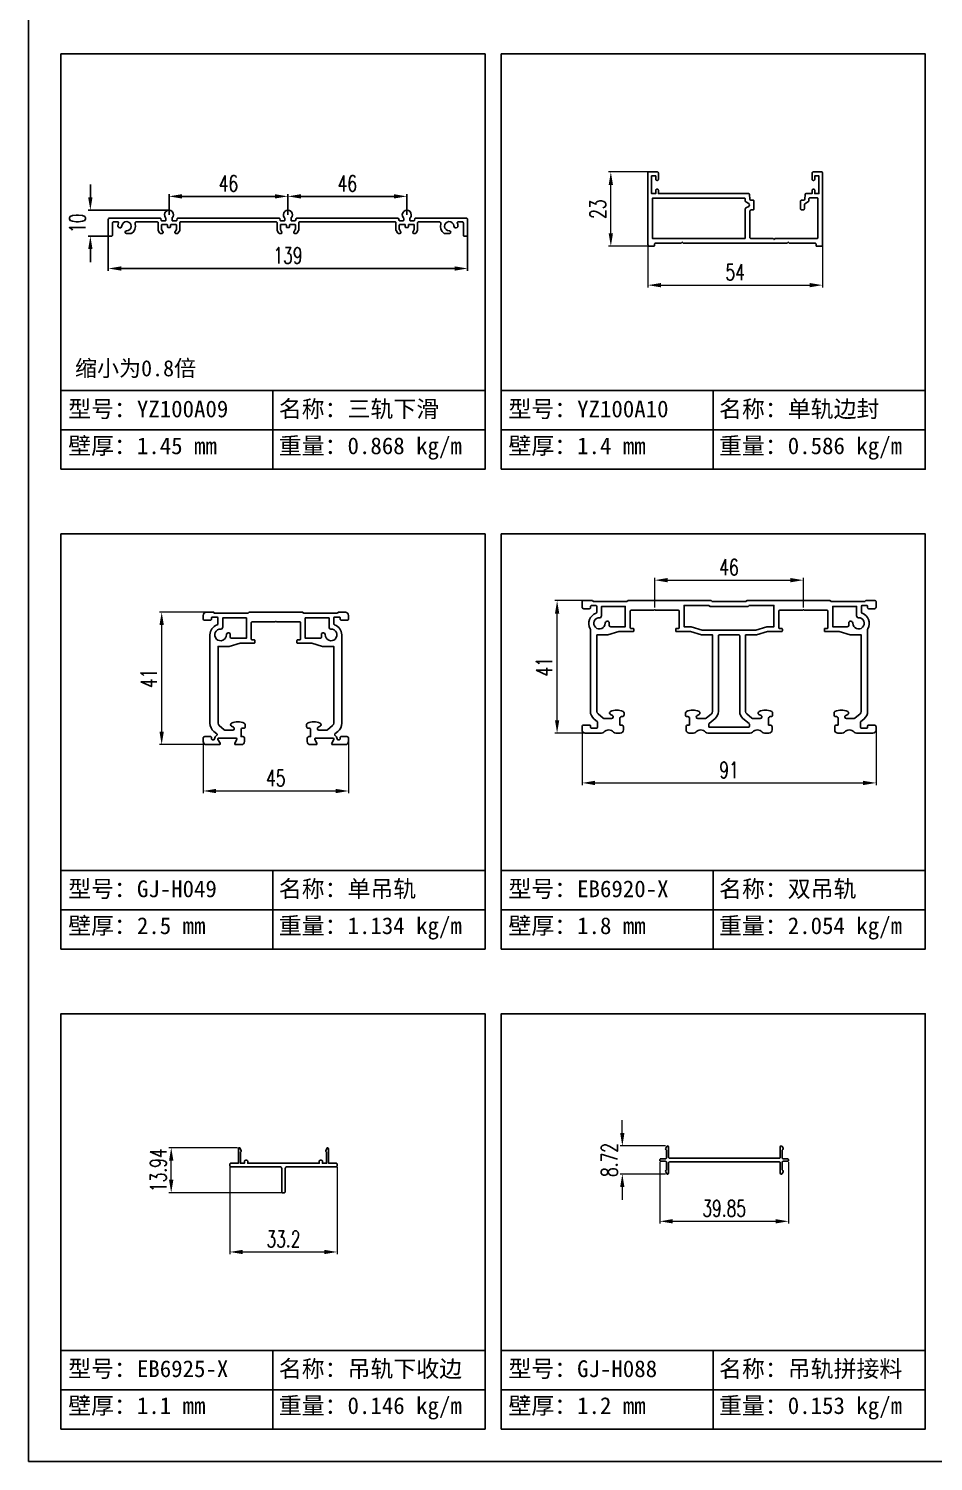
# Model space of a CAD drawing. Header units: millimetres. Extents: x 4423 to 13326, y -1516 to 5738.
# Drawn here: x 8899.3 to 9179.3, y 4833.2 to 5276.5 of the extents above; entities that cross this region are included whole.
import ezdxf

# ---------------------------------------------------------------- set-up
doc = ezdxf.new("R2010")
doc.units = ezdxf.units.MM
doc.header["$LTSCALE"] = 0.5
doc.layers.add('铝型材', color=1, linetype='Continuous')
doc.styles.get("Standard").update_dxf_attribs({"font": 'swissc.ttf', "height": 3})
doc.styles.add('汇总标注', font='romand.shx', dxfattribs={"width": 0.7, "height": 5})
doc.dimstyles.new('0.8汇总比例', dxfattribs={"dimscale": 0, "dimtxt": 5, "dimasz": 4, "dimexe": 0.7, "dimexo": 0, "dimgap": 1.5, "dimtad": 1, "dimlfac": 1.25, "dimzin": 9, "dimdsep": 46, "dimtxsty": '汇总标注', "dimcen": 0, "dimclrd": 181, "dimclre": 171, "dimclrt": 110, "dimadec": 0, "dimazin": 2, "dimtfac": 1, "dimtofl": 0, "dimtmove": 0, "dimatfit": 3, "dimfxl": 0, "dimtolj": 1, "dimlwd": 25, "dimlwe": 25, "dimarcsym": 0})
doc.dimstyles.new('1汇总比例', dxfattribs={"dimscale": 0, "dimtxt": 5, "dimasz": 4, "dimexe": 0.7, "dimexo": 0.625, "dimgap": 1.5, "dimtad": 1, "dimzin": 9, "dimdsep": 46, "dimtxsty": '汇总标注', "dimcen": 0, "dimclrd": 3, "dimclre": 3, "dimclrt": 2, "dimadec": 1, "dimazin": 2, "dimtfac": 1, "dimtofl": 0, "dimtmove": 0, "dimatfit": 3, "dimfxl": 0, "dimtolj": 1, "dimlwd": 13, "dimlwe": 13, "dimarcsym": 0})

# ---------------------------------------------------------------- blocks, each defined once
blk = doc.blocks.new('*D64')
at = {"layer": 'Defpoints', "color": 0, "lineweight": 30, "ltscale": 0.4, "transparency": 16777216}
for p in [(9090.98, 5212.77), (9144.98, 5212.77), (9144.98, 5197.17)]:
    blk.add_point(p, dxfattribs=at)
at = {"layer": '铝型材', "color": 3, "lineweight": 13, "ltscale": 0.4, "transparency": 16777216}
for p, q in [((9090.98, 5212.14), (9090.98, 5196.47)), ((9144.98, 5212.14), (9144.98, 5196.47)), ((9094.98, 5197.17), (9140.98, 5197.17))]:
    blk.add_line(p, q, dxfattribs=at)
at = {"layer": '铝型材', "color": 3, "lineweight": 30, "ltscale": 0.4, "transparency": 16777216}
for points in [[(9094.98, 5197.83), (9094.98, 5196.5), (9090.98, 5197.17)], [(9140.98, 5197.83), (9140.98, 5196.5), (9144.98, 5197.17)]]:
    blk.add_solid(points, dxfattribs=at)
at = {"layer": '铝型材', "color": 2, "ltscale": 0.4, "transparency": 16777216, "insert": (9117.98, 5201.17), "char_height": 5, "attachment_point": 5, "style": '汇总标注'}
blk.add_mtext('\\A1;54', dxfattribs=at)
blk = doc.blocks.new('*D65')
at = {"layer": 'Defpoints', "color": 0, "lineweight": 30, "ltscale": 0.4, "transparency": 16777216}
for p in [(9079.48, 5232.18), (9092.83, 5232.18), (9092.08, 5209.18)]:
    blk.add_point(p, dxfattribs=at)
at = {"layer": '铝型材', "color": 3, "lineweight": 13, "ltscale": 0.4, "transparency": 16777216}
for p, q in [((9092.21, 5232.18), (9078.78, 5232.18)), ((9079.48, 5213.18), (9079.48, 5228.18)), ((9091.46, 5209.18), (9078.78, 5209.18))]:
    blk.add_line(p, q, dxfattribs=at)
at = {"layer": '铝型材', "color": 3, "lineweight": 30, "ltscale": 0.4, "transparency": 16777216}
for points in [[(9078.81, 5228.18), (9080.14, 5228.18), (9079.48, 5232.18)], [(9078.81, 5213.18), (9080.14, 5213.18), (9079.48, 5209.18)]]:
    blk.add_solid(points, dxfattribs=at)
at = {"layer": '铝型材', "color": 2, "ltscale": 0.4, "transparency": 16777216, "insert": (9075.48, 5220.68), "char_height": 5, "attachment_point": 5, "rotation": 90, "style": '汇总标注'}
blk.add_mtext('\\A1;23', dxfattribs=at)
blk = doc.blocks.new('*D83')
at = {"layer": 'Defpoints', "color": 0, "lineweight": 30, "ltscale": 0.4, "transparency": 16777216}
for p in [(8923.94, 5213.73), (9035.14, 5213.73), (9035.14, 5202.32)]:
    blk.add_point(p, dxfattribs=at)
at = {"layer": '铝型材', "color": 171, "lineweight": 25, "ltscale": 0.4, "transparency": 16777216}
for p, q in [((8923.94, 5213.73), (8923.94, 5201.62)), ((9035.14, 5213.73), (9035.14, 5201.62))]:
    blk.add_line(p, q, dxfattribs=at)
at = {"layer": '铝型材', "color": 181, "lineweight": 25, "ltscale": 0.4, "transparency": 16777216}
blk.add_line((8927.94, 5202.32), (9031.14, 5202.32), dxfattribs=at)
at = {"layer": '铝型材', "color": 181, "lineweight": 30, "ltscale": 0.4, "transparency": 16777216}
for points in [[(8927.94, 5202.98), (8927.94, 5201.65), (8923.94, 5202.32)], [(9031.14, 5202.98), (9031.14, 5201.65), (9035.14, 5202.32)]]:
    blk.add_solid(points, dxfattribs=at)
at = {"layer": '铝型材', "color": 110, "ltscale": 0.4, "transparency": 16777216, "insert": (8979.54, 5206.32), "char_height": 5, "attachment_point": 5, "style": '汇总标注'}
blk.add_mtext('\\A1;139', dxfattribs=at)
blk = doc.blocks.new('*D84')
at = {"layer": 'Defpoints', "color": 0, "lineweight": 30, "ltscale": 0.4, "transparency": 16777216}
for p in [(8918.4, 5220.32), (8942.74, 5220.32), (8924.58, 5212.32)]:
    blk.add_point(p, dxfattribs=at)
at = {"layer": '铝型材', "color": 181, "lineweight": 25, "ltscale": 0.4, "transparency": 16777216}
for p, q in [((8918.4, 5224.32), (8918.4, 5228.32)), ((8918.4, 5208.32), (8918.4, 5204.32))]:
    blk.add_line(p, q, dxfattribs=at)
at = {"layer": '铝型材', "color": 171, "lineweight": 25, "ltscale": 0.4, "transparency": 16777216}
for p, q in [((8942.74, 5220.32), (8917.7, 5220.32)), ((8924.58, 5212.32), (8917.7, 5212.32))]:
    blk.add_line(p, q, dxfattribs=at)
at = {"layer": '铝型材', "color": 181, "lineweight": 30, "ltscale": 0.4, "transparency": 16777216}
for points in [[(8917.73, 5224.32), (8919.06, 5224.32), (8918.4, 5220.32)], [(8917.73, 5208.32), (8919.06, 5208.32), (8918.4, 5212.32)]]:
    blk.add_solid(points, dxfattribs=at)
at = {"layer": '铝型材', "color": 110, "ltscale": 0.4, "transparency": 16777216, "insert": (8914.4, 5216.32), "char_height": 5, "attachment_point": 5, "rotation": 90, "style": '汇总标注'}
blk.add_mtext('\\A1;10', dxfattribs=at)
blk = doc.blocks.new('*D85')
at = {"layer": 'Defpoints', "color": 0, "lineweight": 30, "ltscale": 0.4, "transparency": 16777216}
for p in [(8979.54, 5224.64), (8942.74, 5218.92), (8979.54, 5218.92)]:
    blk.add_point(p, dxfattribs=at)
at = {"layer": '铝型材', "color": 171, "lineweight": 25, "ltscale": 0.4, "transparency": 16777216}
for p, q in [((8942.74, 5218.92), (8942.74, 5225.34)), ((8979.54, 5218.92), (8979.54, 5225.34))]:
    blk.add_line(p, q, dxfattribs=at)
at = {"layer": '铝型材', "color": 181, "lineweight": 25, "ltscale": 0.4, "transparency": 16777216}
blk.add_line((8946.74, 5224.64), (8975.54, 5224.64), dxfattribs=at)
at = {"layer": '铝型材', "color": 181, "lineweight": 30, "ltscale": 0.4, "transparency": 16777216}
for points in [[(8946.74, 5225.31), (8946.74, 5223.97), (8942.74, 5224.64)], [(8975.54, 5225.31), (8975.54, 5223.97), (8979.54, 5224.64)]]:
    blk.add_solid(points, dxfattribs=at)
at = {"layer": '铝型材', "color": 110, "ltscale": 0.4, "transparency": 16777216, "insert": (8961.14, 5228.64), "char_height": 5, "attachment_point": 5, "style": '汇总标注'}
blk.add_mtext('\\A1;46', dxfattribs=at)
blk = doc.blocks.new('*D86')
at = {"layer": 'Defpoints', "color": 0, "lineweight": 30, "ltscale": 0.4, "transparency": 16777216}
for p in [(9016.34, 5224.64), (8979.54, 5218.92), (9016.34, 5218.92)]:
    blk.add_point(p, dxfattribs=at)
at = {"layer": '铝型材', "color": 171, "lineweight": 25, "ltscale": 0.4, "transparency": 16777216}
for p, q in [((8979.54, 5218.92), (8979.54, 5225.34)), ((9016.34, 5218.92), (9016.34, 5225.34))]:
    blk.add_line(p, q, dxfattribs=at)
at = {"layer": '铝型材', "color": 181, "lineweight": 25, "ltscale": 0.4, "transparency": 16777216}
blk.add_line((8983.54, 5224.64), (9012.34, 5224.64), dxfattribs=at)
at = {"layer": '铝型材', "color": 181, "lineweight": 30, "ltscale": 0.4, "transparency": 16777216}
for points in [[(8983.54, 5225.31), (8983.54, 5223.97), (8979.54, 5224.64)], [(9012.34, 5225.31), (9012.34, 5223.97), (9016.34, 5224.64)]]:
    blk.add_solid(points, dxfattribs=at)
at = {"layer": '铝型材', "color": 110, "ltscale": 0.4, "transparency": 16777216, "insert": (8997.94, 5228.64), "char_height": 5, "attachment_point": 5, "style": '汇总标注'}
blk.add_mtext('\\A1;46', dxfattribs=at)
blk = doc.blocks.new('*D87')
at = {"layer": 'Defpoints', "color": 0, "lineweight": 30, "ltscale": 0.4, "transparency": 16777216}
for p in [(8953.31, 5056.48), (8998.31, 5056.48), (8998.31, 5040.64)]:
    blk.add_point(p, dxfattribs=at)
at = {"layer": '铝型材', "color": 3, "lineweight": 13, "ltscale": 0.4, "transparency": 16777216}
for p, q in [((8953.31, 5055.85), (8953.31, 5039.94)), ((8998.31, 5055.85), (8998.31, 5039.94)), ((8957.31, 5040.64), (8994.31, 5040.64))]:
    blk.add_line(p, q, dxfattribs=at)
at = {"layer": '铝型材', "color": 3, "lineweight": 30, "ltscale": 0.4, "transparency": 16777216}
for points in [[(8957.31, 5041.3), (8957.31, 5039.97), (8953.31, 5040.64)], [(8994.31, 5041.3), (8994.31, 5039.97), (8998.31, 5040.64)]]:
    blk.add_solid(points, dxfattribs=at)
at = {"layer": '铝型材', "color": 2, "ltscale": 0.4, "transparency": 16777216, "insert": (8975.81, 5044.64), "char_height": 5, "attachment_point": 5, "style": '汇总标注'}
blk.add_mtext('\\A1;45', dxfattribs=at)
blk = doc.blocks.new('*D88')
at = {"layer": 'Defpoints', "color": 0, "lineweight": 30, "ltscale": 0.4, "transparency": 16777216}
for p in [(8940.47, 5095.98), (8955.41, 5095.98), (8956.29, 5054.98)]:
    blk.add_point(p, dxfattribs=at)
at = {"layer": '铝型材', "color": 3, "lineweight": 13, "ltscale": 0.4, "transparency": 16777216}
for p, q in [((8954.79, 5095.98), (8939.77, 5095.98)), ((8940.47, 5058.98), (8940.47, 5091.98)), ((8955.66, 5054.98), (8939.77, 5054.98))]:
    blk.add_line(p, q, dxfattribs=at)
at = {"layer": '铝型材', "color": 3, "lineweight": 30, "ltscale": 0.4, "transparency": 16777216}
for points in [[(8939.8, 5091.98), (8941.14, 5091.98), (8940.47, 5095.98)], [(8939.8, 5058.98), (8941.14, 5058.98), (8940.47, 5054.98)]]:
    blk.add_solid(points, dxfattribs=at)
at = {"layer": '铝型材', "color": 2, "ltscale": 0.4, "transparency": 16777216, "insert": (8936.47, 5075.48), "char_height": 5, "attachment_point": 5, "rotation": 90, "style": '汇总标注'}
blk.add_mtext('\\A1;41', dxfattribs=at)
blk = doc.blocks.new('*D89')
at = {"layer": 'Defpoints', "color": 0, "lineweight": 30, "ltscale": 0.4, "transparency": 16777216}
for p in [(9070.57, 5060.05), (9161.57, 5060.05), (9161.57, 5043.14)]:
    blk.add_point(p, dxfattribs=at)
at = {"layer": '铝型材', "color": 3, "lineweight": 13, "ltscale": 0.4, "transparency": 16777216}
for p, q in [((9070.57, 5059.43), (9070.57, 5042.44)), ((9161.57, 5059.43), (9161.57, 5042.44)), ((9074.57, 5043.14), (9157.57, 5043.14))]:
    blk.add_line(p, q, dxfattribs=at)
at = {"layer": '铝型材', "color": 3, "lineweight": 30, "ltscale": 0.4, "transparency": 16777216}
for points in [[(9074.57, 5043.8), (9074.57, 5042.47), (9070.57, 5043.14)], [(9157.57, 5043.8), (9157.57, 5042.47), (9161.57, 5043.14)]]:
    blk.add_solid(points, dxfattribs=at)
at = {"layer": '铝型材', "color": 2, "ltscale": 0.4, "transparency": 16777216, "insert": (9116.07, 5047.14), "char_height": 5, "attachment_point": 5, "style": '汇总标注'}
blk.add_mtext('\\A1;91', dxfattribs=at)
blk = doc.blocks.new('*D90')
at = {"layer": 'Defpoints', "color": 0, "lineweight": 30, "ltscale": 0.4, "transparency": 16777216}
for p in [(9062.85, 5099.55), (9072.32, 5099.55), (9074.09, 5058.55)]:
    blk.add_point(p, dxfattribs=at)
at = {"layer": '铝型材', "color": 3, "lineweight": 13, "ltscale": 0.4, "transparency": 16777216}
for p, q in [((9071.69, 5099.55), (9062.15, 5099.55)), ((9062.85, 5062.55), (9062.85, 5095.55)), ((9073.46, 5058.55), (9062.15, 5058.55))]:
    blk.add_line(p, q, dxfattribs=at)
at = {"layer": '铝型材', "color": 3, "lineweight": 30, "ltscale": 0.4, "transparency": 16777216}
for points in [[(9062.19, 5095.55), (9063.52, 5095.55), (9062.85, 5099.55)], [(9062.19, 5062.55), (9063.52, 5062.55), (9062.85, 5058.55)]]:
    blk.add_solid(points, dxfattribs=at)
at = {"layer": '铝型材', "color": 2, "ltscale": 0.4, "transparency": 16777216, "insert": (9058.85, 5079.05), "char_height": 5, "attachment_point": 5, "rotation": 90, "style": '汇总标注'}
blk.add_mtext('\\A1;41', dxfattribs=at)
blk = doc.blocks.new('*D95')
at = {"layer": 'Defpoints', "color": 0, "lineweight": 30, "ltscale": 0.4, "transparency": 16777216}
for p in [(9139.07, 5105.88), (9093.07, 5096.75), (9139.07, 5096.75)]:
    blk.add_point(p, dxfattribs=at)
at = {"layer": '铝型材', "color": 3, "lineweight": 13, "ltscale": 0.4, "transparency": 16777216}
for p, q in [((9093.07, 5097.38), (9093.07, 5106.58)), ((9097.07, 5105.88), (9135.07, 5105.88)), ((9139.07, 5097.38), (9139.07, 5106.58))]:
    blk.add_line(p, q, dxfattribs=at)
at = {"layer": '铝型材', "color": 3, "lineweight": 30, "ltscale": 0.4, "transparency": 16777216}
for points in [[(9097.07, 5106.54), (9097.07, 5105.21), (9093.07, 5105.88)], [(9135.07, 5106.54), (9135.07, 5105.21), (9139.07, 5105.88)]]:
    blk.add_solid(points, dxfattribs=at)
at = {"layer": '铝型材', "color": 2, "ltscale": 0.4, "transparency": 16777216, "insert": (9116.07, 5109.88), "char_height": 5, "attachment_point": 5, "style": '汇总标注'}
blk.add_mtext('\\A1;46', dxfattribs=at)
blk = doc.blocks.new('*D98')
at = {"layer": 'Defpoints', "color": 0, "lineweight": 30, "ltscale": 0.4, "transparency": 16777216}
for p in [(8961.57, 4924.92), (8994.77, 4924.92), (8994.77, 4898)]:
    blk.add_point(p, dxfattribs=at)
at = {"layer": '铝型材', "color": 3, "lineweight": 13, "ltscale": 0.4, "transparency": 16777216}
for p, q in [((8961.57, 4924.29), (8961.57, 4897.3)), ((8994.77, 4924.29), (8994.77, 4897.3)), ((8965.57, 4898), (8990.77, 4898))]:
    blk.add_line(p, q, dxfattribs=at)
at = {"layer": '铝型材', "color": 3, "lineweight": 30, "ltscale": 0.4, "transparency": 16777216}
for points in [[(8965.57, 4898.66), (8965.57, 4897.33), (8961.57, 4898)], [(8990.77, 4898.66), (8990.77, 4897.33), (8994.77, 4898)]]:
    blk.add_solid(points, dxfattribs=at)
at = {"layer": '铝型材', "color": 2, "ltscale": 0.4, "transparency": 16777216, "insert": (8978.17, 4902), "char_height": 5, "attachment_point": 5, "style": '汇总标注'}
blk.add_mtext('\\A1;33.2', dxfattribs=at)
blk = doc.blocks.new('*D99')
at = {"layer": 'Defpoints', "color": 0, "lineweight": 30, "ltscale": 0.4, "transparency": 16777216}
for p in [(8943.42, 4930.26), (8964.52, 4930.26), (8978.17, 4916.32)]:
    blk.add_point(p, dxfattribs=at)
at = {"layer": '铝型材', "color": 3, "lineweight": 13, "ltscale": 0.4, "transparency": 16777216}
for p, q in [((8963.89, 4930.26), (8942.72, 4930.26)), ((8943.42, 4920.32), (8943.42, 4926.26)), ((8977.54, 4916.32), (8942.72, 4916.32))]:
    blk.add_line(p, q, dxfattribs=at)
at = {"layer": '铝型材', "color": 3, "lineweight": 30, "ltscale": 0.4, "transparency": 16777216}
for points in [[(8942.75, 4926.26), (8944.09, 4926.26), (8943.42, 4930.26)], [(8942.75, 4920.32), (8944.09, 4920.32), (8943.42, 4916.32)]]:
    blk.add_solid(points, dxfattribs=at)
at = {"layer": '铝型材', "color": 2, "ltscale": 0.4, "transparency": 16777216, "insert": (8939.42, 4923.29), "char_height": 5, "attachment_point": 5, "rotation": 90, "style": '汇总标注'}
blk.add_mtext('\\A1;13.94', dxfattribs=at)
blk = doc.blocks.new('*D100')
at = {"layer": 'Defpoints', "color": 0, "lineweight": 30, "ltscale": 0.4, "transparency": 16777216}
for p in [(9094.63, 4926.45), (9134.48, 4926.45), (9134.48, 4907.49)]:
    blk.add_point(p, dxfattribs=at)
at = {"layer": '铝型材', "color": 3, "lineweight": 13, "ltscale": 0.4, "transparency": 16777216}
for p, q in [((9094.63, 4925.82), (9094.63, 4906.79)), ((9134.48, 4925.82), (9134.48, 4906.79)), ((9098.63, 4907.49), (9130.48, 4907.49))]:
    blk.add_line(p, q, dxfattribs=at)
at = {"layer": '铝型材', "color": 3, "lineweight": 30, "ltscale": 0.4, "transparency": 16777216}
for points in [[(9098.63, 4908.16), (9098.63, 4906.82), (9094.63, 4907.49)], [(9130.48, 4908.16), (9130.48, 4906.82), (9134.48, 4907.49)]]:
    blk.add_solid(points, dxfattribs=at)
at = {"layer": '铝型材', "color": 2, "ltscale": 0.4, "transparency": 16777216, "insert": (9114.56, 4911.49), "char_height": 5, "attachment_point": 5, "style": '汇总标注'}
blk.add_mtext('\\A1;39.85', dxfattribs=at)
blk = doc.blocks.new('*D101')
at = {"layer": 'Defpoints', "color": 0, "lineweight": 30, "ltscale": 0.4, "transparency": 16777216}
for p in [(9083.04, 4930.8), (9097.03, 4930.8), (9097.03, 4922.09)]:
    blk.add_point(p, dxfattribs=at)
at = {"layer": '铝型材', "color": 3, "lineweight": 13, "ltscale": 0.4, "transparency": 16777216}
for p, q in [((9083.04, 4934.8), (9083.04, 4938.8)), ((9096.41, 4930.8), (9082.34, 4930.8)), ((9096.41, 4922.09), (9082.34, 4922.09)), ((9083.04, 4918.09), (9083.04, 4914.09))]:
    blk.add_line(p, q, dxfattribs=at)
at = {"layer": '铝型材', "color": 3, "lineweight": 30, "ltscale": 0.4, "transparency": 16777216}
for points in [[(9082.37, 4934.8), (9083.7, 4934.8), (9083.04, 4930.8)], [(9082.37, 4918.09), (9083.7, 4918.09), (9083.04, 4922.09)]]:
    blk.add_solid(points, dxfattribs=at)
at = {"layer": '铝型材', "color": 2, "ltscale": 0.4, "transparency": 16777216, "insert": (9079.04, 4926.45), "char_height": 5, "attachment_point": 5, "rotation": 90, "style": '汇总标注'}
blk.add_mtext('\\A1;8.72', dxfattribs=at)
blk = doc.blocks.new('YZ100A09', base_point=(10.73, 9.55))
at = {"layer": '铝型材', "ltscale": 0.4}
blk.add_lwpolyline([(127.51, 13.21, 2.243306), (124.9, 13.26, -0.180496), (125.03, 12.93), (125.03, 12.35, -0.414214), (124.73, 12.05), (123.53, 12.05, -0.339454), (123.24, 12.28), (123.06, 12.93, 0.339454), (122.77, 13.15), (83.68, 13.15, 0.339454), (83.39, 12.93), (83.21, 12.28, -0.339454), (82.92, 12.05), (81.73, 12.05, -0.414214), (81.43, 12.35), (81.43, 13.01, -0.189722), (81.51, 13.21, 2.243306), (78.9, 13.26, -0.180496), (79.03, 12.93), (79.03, 12.35, -0.414214), (78.73, 12.05), (77.53, 12.05, -0.339454), (77.24, 12.28), (77.06, 12.93, 0.339454), (76.77, 13.15), (37.68, 13.15, 0.339454), (37.39, 12.93), (37.21, 12.28, -0.339454), (36.92, 12.05), (35.73, 12.05, -0.414214), (35.43, 12.35), (35.43, 13.01, -0.189722), (35.51, 13.21, 2.243306), (32.9, 13.26, -0.180496), (33.03, 12.93), (33.03, 12.35, -0.414214), (32.73, 12.05), (31.53, 12.05, -0.339454), (31.24, 12.28), (31.06, 12.93, 0.339454), (30.77, 13.15), (11.23, 13.15, 0.414214), (10.73, 12.65), (10.73, 6.45, 0.414214), (11.03, 6.15), (12.03, 6.15, 0.414214), (12.33, 6.45), (12.33, 11.2, -0.414214), (12.83, 11.7), (14.4, 11.7, -0.533016), (14.68, 11.29, 0.084469), (14.43, 10.18, 1), (16.03, 10.1, -2.4001), (17.75, 8.21, 1.043595), (17.75, 7.21), (19.66, 7.21, 0.159856), (19.84, 7.26, 0.31354), (21.09, 10.94, -0.498375), (21.67, 11.7), (29.73, 11.7, -0.414214), (30.03, 11.4), (30.03, 8.49, 0.131652), (30.07, 8.34), (30.61, 7.4, 0.267949), (30.87, 7.25), (31.68, 7.25, 0.57735), (31.94, 7.7), (31.37, 8.69, -0.131652), (31.33, 8.84), (31.33, 10.4, -0.414214), (31.63, 10.7), (33.33, 10.7, -0.414214), (33.63, 10.4), (33.63, 9.75, 0.414214), (33.93, 9.45), (34.53, 9.45, 0.414214), (34.83, 9.75), (34.83, 10.4, -0.414214), (35.13, 10.7), (36.83, 10.7, -0.414214), (37.13, 10.4), (37.13, 8.84, -0.131652), (37.09, 8.69), (36.52, 7.7, 0.57735), (36.78, 7.25), (37.58, 7.25, 0.267949), (37.84, 7.4), (38.39, 8.34, 0.131652), (38.43, 8.49), (38.43, 11.4, -0.414214), (38.73, 11.7), (75.73, 11.7, -0.414214), (76.03, 11.4), (76.03, 8.49, 0.131652), (76.07, 8.34), (76.61, 7.4, 0.267949), (76.87, 7.25), (77.68, 7.25, 0.57735), (77.94, 7.7), (77.37, 8.69, -0.131652), (77.33, 8.84), (77.33, 10.4, -0.414214), (77.63, 10.7), (79.33, 10.7, -0.414214), (79.63, 10.4), (79.63, 9.75, 0.414214), (79.93, 9.45), (80.53, 9.45, 0.414214), (80.83, 9.75), (80.83, 10.4, -0.414214), (81.13, 10.7), (82.83, 10.7, -0.414214), (83.13, 10.4), (83.13, 8.84, -0.131652), (83.09, 8.69), (82.52, 7.7, 0.57735), (82.78, 7.25), (83.58, 7.25, 0.267949), (83.84, 7.4), (84.39, 8.34, 0.131652), (84.43, 8.49), (84.43, 11.4, -0.414214), (84.73, 11.7), (121.73, 11.7, -0.414214), (122.03, 11.4), (122.03, 8.49, 0.131652), (122.07, 8.34), (122.61, 7.4, 0.267949), (122.87, 7.25), (123.68, 7.25, 0.57735), (123.94, 7.7), (123.37, 8.69, -0.131652), (123.33, 8.84), (123.33, 10.4, -0.414214), (123.63, 10.7), (125.33, 10.7, -0.414214), (125.63, 10.4), (125.63, 9.75, 0.414214), (125.93, 9.45), (126.53, 9.45, 0.414214), (126.83, 9.75), (126.83, 10.4, -0.414214), (127.13, 10.7), (128.83, 10.7, -0.414214), (129.13, 10.4), (129.13, 8.84, -0.131652), (129.09, 8.69), (128.52, 7.7, 0.57735), (128.78, 7.25), (129.58, 7.25, 0.267949), (129.84, 7.4), (130.39, 8.34, 0.131652), (130.43, 8.49), (130.43, 11.4, -0.414214), (130.73, 11.7), (138.78, 11.7, -0.498375), (139.36, 10.94, 0.31354), (140.61, 7.26, 0.159856), (140.79, 7.21), (142.7, 7.21, 1.043595), (142.7, 8.21, -2.4001), (144.42, 10.1, 1), (146.02, 10.18, 0.084469), (145.77, 11.29, -0.533016), (146.05, 11.7), (147.63, 11.7, -0.414214), (148.13, 11.2), (148.13, 6.45, 0.414214), (148.43, 6.15), (149.43, 6.15, 0.414214), (149.73, 6.45), (149.73, 12.65, 0.414214), (149.23, 13.15), (129.68, 13.15, 0.339454), (129.39, 12.93), (129.21, 12.28, -0.339454), (128.92, 12.05), (127.73, 12.05, -0.414214), (127.43, 12.35), (127.43, 13.01, -0.189722), (127.51, 13.21)], format="xyb", dxfattribs=at)
blk = doc.blocks.new('YZ100A10', base_point=(13.31, 13.91))
at = {"layer": '铝型材', "ltscale": 0.4}
for points in [[(15.31, 6.87), (15.31, 7.27, -0.414262), (15.61, 7.57), (23.61, 7.57), (23.91, 7.87), (24.21, 7.57), (56.41, 7.57), (56.71, 7.87), (57.01, 7.57), (65.01, 7.57, -0.414214), (65.31, 7.27), (65.31, 6.87, 0.414214), (65.61, 6.57), (66.81, 6.57, 0.414214), (67.31, 7.07), (67.31, 29.27, 0.413773), (67.01, 29.57, 0.000376), (67.01, 29.57), (66.31, 29.57), (64.41, 29.57, 0.414214), (64.11, 29.27), (64.11, 27.27, 0.414214), (64.41, 26.97), (64.61, 26.97, 0.414214), (64.91, 27.27), (64.91, 28.37), (66.21, 28.37), (66.21, 22.87), (64.91, 22.87), (64.91, 23.97, 0.414214), (64.61, 24.27), (64.41, 24.27, 0.414214), (64.11, 23.97), (64.11, 22.87), (62.24, 22.87, 0.388879), (61.94, 22.59), (61.81, 21.14, -0.388879), (61.51, 20.87), (60.81, 20.87, 0.414214), (60.51, 20.57), (60.51, 18.17, 0.414214), (60.81, 17.87), (61.41, 17.87, 0.414214), (61.71, 18.17), (61.71, 19.49, -0.267949), (61.86, 19.75), (62.96, 20.39, 0.267949), (63.11, 20.65), (63.11, 21.27, -0.414214), (63.41, 21.57), (65.61, 21.57, -0.414214), (65.91, 21.27), (65.91, 9.27, -0.414214), (65.61, 8.97), (52.61, 8.97), (52.31, 8.67), (52.01, 8.97), (45.11, 8.97, -0.414214), (44.81, 9.27), (44.81, 17.39, -0.267949), (44.96, 17.65), (45.26, 17.83, -0.131652), (45.41, 17.87), (45.81, 17.87, 0.414214), (46.11, 18.17), (46.11, 20.57, 0.414214), (45.81, 20.87), (45.11, 20.87, -0.388879), (44.81, 21.14), (44.69, 22.59, 0.388879), (44.39, 22.87), (16.51, 22.87), (16.51, 23.97, 0.414214), (16.21, 24.27), (16.01, 24.27, 0.414214), (15.71, 23.97), (15.71, 22.87), (14.41, 22.87), (14.41, 28.37), (15.71, 28.37), (15.71, 27.27, 0.414214), (16.01, 26.97), (16.21, 26.97, 0.414214), (16.51, 27.27), (16.51, 29.27, 0.414214), (16.21, 29.57), (14.11, 29.57), (13.61, 29.57, 0.000376), (13.61, 29.57, 0.413773), (13.31, 29.27), (13.31, 7.07, 0.414214), (13.81, 6.57), (15.01, 6.57, 0.414214)], [(43.41, 9.17, -0.414214), (43.21, 8.97), (14.71, 8.97), (14.71, 21.47), (43.21, 21.47, -0.414214), (43.41, 21.27), (43.41, 20.65, 0.267949), (43.61, 20.3), (44.48, 19.8, -0.57735), (44.48, 18.93), (43.61, 18.43, 0.267949), (43.41, 18.09)]]:
    blk.add_lwpolyline(points, format="xyb", close=True, dxfattribs=at)
blk = doc.blocks.new('GJ-H049', base_point=(32.7, 48.65))
at = {"layer": '铝型材', "ltscale": 0.4}
for points in [[(14.78, 9.2, -0.57735), (15.04, 9.65), (20.37, 9.65, -0.57735), (20.63, 9.2), (19.99, 8.1, 0.57735), (20.25, 7.65), (22, 7.65, 0.414213), (23, 8.65), (23, 9.65, 0.414214), (22.5, 10.15), (21.95, 10.15), (21.95, 12.25, -0.414214), (22.45, 12.75), (22.7, 12.75, 0.414214), (23.2, 13.25), (23.2, 13.86, 0.293253), (22.91, 14.32, 0.218998), (18.98, 14.31, 0.623882), (18.96, 13.41), (19.59, 13.09, -0.785675), (19.36, 12.15), (17.06, 12.15, -0.176327), (16.74, 12.26), (15.16, 13.59, -0.221695), (14.8, 14.35), (14.8, 38.05), (18.22, 38.05), (21.6, 39.05), (26, 39.05, 0.414214), (26.2, 39.25), (26.2, 39.85, 0.414214), (26, 40.05), (25.3, 40.05, -0.414214), (25.1, 40.25), (25.1, 45.45, -0.414214), (25.3, 45.65), (32.5, 45.65), (32.7, 45.85), (32.9, 45.65), (40.1, 45.65, -0.414214), (40.3, 45.45), (40.3, 40.25, -0.414214), (40.1, 40.05), (39.4, 40.05, 0.414214), (39.2, 39.85), (39.2, 39.25, 0.414214), (39.4, 39.05), (43.8, 39.05), (47.18, 38.05), (50.6, 38.05), (50.6, 14.35, -0.221695), (50.24, 13.59), (48.67, 12.26, -0.176327), (48.34, 12.15), (46.04, 12.15, -0.785675), (45.81, 13.09), (46.44, 13.41, 0.623882), (46.42, 14.31, 0.218998), (42.49, 14.32, 0.293253), (42.2, 13.86), (42.2, 13.25, 0.414214), (42.7, 12.75), (42.95, 12.75, -0.414214), (43.45, 12.25), (43.45, 10.15), (42.9, 10.15, 0.414214), (42.4, 9.65), (42.4, 8.65, 0.414213), (43.4, 7.65), (45.15, 7.65, 0.57735), (45.41, 8.1), (44.78, 9.2, -0.57735), (45.04, 9.65), (50.37, 9.65, -0.57735), (50.63, 9.2), (49.99, 8.1, 0.57735), (50.25, 7.65), (54.2, 7.65, 0.414214), (55.2, 8.65), (55.2, 9.65, 0.414214), (54.7, 10.15), (52.9, 10.15, 0.414214), (52.6, 9.85), (52.6, 9.45, -0.414214), (52.3, 9.15), (51.96, 9.15, -0.396012), (51.66, 9.43, 0.247654), (51.03, 10.46, -0.51626), (50.99, 10.95), (51.85, 11.67, 0.221695), (53.1, 14.35), (53.1, 41.61, 0.321968), (50.85, 44.74, -0.321968), (50.65, 45.02), (50.65, 46.85, -0.414213), (50.95, 47.15), (52.3, 47.15, -0.414214), (52.6, 46.85), (52.6, 46.45, 0.414214), (52.9, 46.15), (54.7, 46.15, 0.414214), (55.2, 46.65), (55.2, 47.65, 0.414214), (54.2, 48.65), (52, 48.65), (51.75, 48.35), (41.25, 48.35), (41, 48.65), (24.4, 48.65), (24.15, 48.35), (13.65, 48.35), (13.4, 48.65), (11.2, 48.65, 0.414214), (10.2, 47.65), (10.2, 46.65, 0.414214), (10.7, 46.15), (12.5, 46.15, 0.414214), (12.8, 46.45), (12.8, 46.85, -0.414214), (13.1, 47.15), (14.45, 47.15, -0.414213), (14.75, 46.85), (14.75, 45.02, -0.321968), (14.55, 44.74, 0.321968), (12.3, 41.61), (12.3, 14.35, 0.221695), (13.55, 11.67), (14.41, 10.95, -0.51626), (14.37, 10.46, 0.247654), (13.74, 9.43, -0.396012), (13.44, 9.15), (13.1, 9.15, -0.414214), (12.8, 9.45), (12.8, 9.85, 0.414214), (12.5, 10.15), (10.7, 10.15, 0.414214), (10.2, 9.65), (10.2, 8.65, 0.414214), (11.2, 7.65), (15.15, 7.65, 0.57735), (15.41, 8.1)], [(19.06, 40.55), (23.6, 40.55), (23.6, 46.85), (16.25, 46.85), (16.25, 44.11, -0.065543), (16.24, 43.98), (16.18, 43.78, -0.351391), (15.68, 43.41, 2.56779), (17.4, 41.69, -0.351391), (17.77, 42.19), (17.97, 42.25, -0.474498), (18.6, 41.79, -0.055722), (18.56, 41.13, 0.462565)], [(46.84, 41.13, -0.055722), (46.81, 41.79, -0.474498), (47.43, 42.25), (47.63, 42.19, -0.351391), (48, 41.69, 2.56779), (49.72, 43.41, -0.351391), (49.22, 43.78), (49.17, 43.98, -0.065543), (49.15, 44.11), (49.15, 46.85), (41.8, 46.85), (41.8, 40.55), (46.35, 40.55, 0.462565)]]:
    blk.add_lwpolyline(points, format="xyb", close=True, dxfattribs=at)
blk = doc.blocks.new('GJ-H088', base_point=(29.8, 8.32))
at = {"layer": '铝型材', "ltscale": 0.4}
blk.add_lwpolyline([(10.1, 8.52), (11.6, 8.52, -0.414214), (11.9, 8.22), (11.9, 5.99, -0.198912), (11.82, 5.78), (11.69, 5.65, 0.327623), (11.64, 5.3), (11.94, 4.73, 0.784383), (12.5, 4.87), (12.5, 8.02, -0.414214), (12.8, 8.32), (46.8, 8.32, -0.414214), (47.1, 8.02), (47.1, 4.87, 0.784383), (47.67, 4.73), (47.97, 5.3, 0.327623), (47.92, 5.65), (47.79, 5.78, -0.198912), (47.7, 5.99), (47.7, 8.22, -0.414214), (48, 8.52), (49.35, 8.52, 0.414214), (49.65, 8.82), (49.65, 8.92), (49.65, 9.02, 0.414214), (49.35, 9.32), (48, 9.32, -0.414214), (47.7, 9.62), (47.7, 11.86, -0.198912), (47.79, 12.07), (47.92, 12.2, 0.327623), (47.97, 12.55), (47.67, 13.12, 0.784383), (47.1, 12.98), (47.1, 9.82, -0.414214), (46.8, 9.52), (12.8, 9.52, -0.414214), (12.5, 9.82), (12.5, 12.98, 0.784383), (11.94, 13.12), (11.64, 12.55, 0.327623), (11.69, 12.2), (11.82, 12.07, -0.198912), (11.9, 11.86), (11.9, 9.62, -0.414214), (11.6, 9.32), (10.1, 9.32, 0.414214), (9.8, 9.02), (9.8, 8.92), (9.8, 8.82, 0.414214)], format="xyb", close=True, dxfattribs=at)
blk = doc.blocks.new('EB6920-X', base_point=(55.07, 5.08))
at = {"layer": '铝型材', "ltscale": 0.4}
for points in [[(62.35, 5.41, -0.213423), (61.61, 5.08), (48.53, 5.08, -0.213422), (47.79, 5.41, 0.447214), (44.8, 5.41, -0.213422), (44.06, 5.08), (42.77, 5.08, -0.414213), (41.77, 6.08), (41.77, 7.08, -0.414214), (42.27, 7.58), (42.82, 7.58), (42.82, 9.68, 0.414214), (42.32, 10.18), (42.07, 10.18, -0.414214), (41.57, 10.68), (41.57, 11.3, -0.293253), (41.86, 11.75, -0.218998), (45.79, 11.74, -0.623882), (45.81, 10.85), (45.18, 10.52, 0.785675), (45.41, 9.58), (47.71, 9.58, 0.176328), (48.03, 9.69), (49.61, 11.02, 0.221695), (49.97, 11.78), (49.97, 35.48), (46.55, 35.48), (43.17, 36.48), (38.77, 36.48, -0.414214), (38.57, 36.68), (38.57, 37.28, -0.414214), (38.77, 37.48), (39.47, 37.48, 0.414214), (39.67, 37.68), (39.67, 42.88, 0.414214), (39.47, 43.08), (32.27, 43.08), (32.07, 43.28), (31.87, 43.08), (24.67, 43.08, 0.414214), (24.47, 42.88), (24.47, 37.68, 0.414214), (24.67, 37.48), (25.37, 37.48, -0.414214), (25.57, 37.28), (25.57, 36.68, -0.414214), (25.37, 36.48), (20.97, 36.48), (17.59, 35.48), (14.17, 35.48), (14.17, 11.78, 0.221695), (14.53, 11.02), (16.1, 9.69, 0.176328), (16.42, 9.58), (18.73, 9.58, 0.785675), (18.96, 10.52), (18.33, 10.85, -0.623882), (18.35, 11.74, -0.218998), (22.28, 11.75, -0.293253), (22.57, 11.3), (22.57, 10.68, -0.414214), (22.07, 10.18), (21.82, 10.18, 0.414214), (21.32, 9.68), (21.32, 7.58), (21.87, 7.58, -0.414214), (22.37, 7.08), (22.37, 6.08, -0.414213), (21.37, 5.08), (20.08, 5.08, -0.213422), (19.33, 5.41, 0.447214), (16.35, 5.41, -0.213422), (15.61, 5.08), (10.57, 5.08, -0.414214), (9.57, 6.08), (9.57, 7.08, -0.414214), (10.07, 7.58), (11.87, 7.58, -0.414214), (12.17, 7.28), (12.17, 6.88, 0.414214), (12.47, 6.58), (14.07, 6.58, 0.414213), (14.37, 6.88), (14.37, 8.54), (13.24, 9.49, -0.221695), (12.17, 11.78), (12.17, 37.21, 0.134132), (12.13, 37.37, -0.476687), (13.92, 42.17, 0.321968), (14.12, 42.46), (14.12, 44.28, 0.414213), (13.82, 44.58), (12.47, 44.58, 0.414214), (12.17, 44.28), (12.17, 43.88, -0.414214), (11.87, 43.58), (10.07, 43.58, -0.414214), (9.57, 44.08), (9.57, 45.78, -0.414214), (9.87, 46.08), (12.77, 46.08), (13.02, 45.78), (23.52, 45.78), (23.77, 46.08), (49.57, 46.08), (49.82, 45.78), (60.32, 45.78), (60.57, 46.08), (86.37, 46.08), (86.62, 45.78), (97.12, 45.78), (97.37, 46.08), (100.27, 46.08, -0.414214), (100.57, 45.78), (100.57, 44.08, -0.414214), (100.07, 43.58), (98.27, 43.58, -0.414214), (97.97, 43.88), (97.97, 44.28, 0.414214), (97.67, 44.58), (96.32, 44.58, 0.414213), (96.02, 44.28), (96.02, 42.46, 0.321968), (96.22, 42.17, -0.476687), (98.01, 37.37, 0.134132), (97.97, 37.21), (97.97, 11.78, -0.221695), (96.9, 9.49), (95.77, 8.54), (95.77, 6.88, 0.414213), (96.07, 6.58), (97.67, 6.58, 0.414214), (97.97, 6.88), (97.97, 7.28, -0.414214), (98.27, 7.58), (100.07, 7.58, -0.414214), (100.57, 7.08), (100.57, 6.08, -0.414214), (99.57, 5.08), (94.53, 5.08, -0.213422), (93.79, 5.41, 0.447214), (90.8, 5.41, -0.213422), (90.06, 5.08), (88.77, 5.08, -0.414213), (87.77, 6.08), (87.77, 7.08, -0.414214), (88.27, 7.58), (88.82, 7.58), (88.82, 9.68, 0.414214), (88.32, 10.18), (88.07, 10.18, -0.414214), (87.57, 10.68), (87.57, 11.3, -0.293253), (87.86, 11.75, -0.218998), (91.79, 11.74, -0.623882), (91.81, 10.85), (91.18, 10.52, 0.785675), (91.41, 9.58), (93.71, 9.58, 0.176328), (94.03, 9.69), (95.61, 11.02, 0.221695), (95.97, 11.78), (95.97, 35.48), (92.55, 35.48), (89.17, 36.48), (84.77, 36.48, -0.414214), (84.57, 36.68), (84.57, 37.28, -0.414214), (84.77, 37.48), (85.47, 37.48, 0.414214), (85.67, 37.68), (85.67, 42.88, 0.414214), (85.47, 43.08), (78.27, 43.08), (78.07, 43.28), (77.87, 43.08), (70.67, 43.08, 0.414214), (70.47, 42.88), (70.47, 37.68, 0.414214), (70.67, 37.48), (71.37, 37.48, -0.414214), (71.57, 37.28), (71.57, 36.68, -0.414214), (71.37, 36.48), (66.97, 36.48), (63.59, 35.48), (60.17, 35.48), (60.17, 11.78, 0.221695), (60.53, 11.02), (62.1, 9.69, 0.176328), (62.42, 9.58), (64.73, 9.58, 0.785675), (64.96, 10.52), (64.33, 10.85, -0.623882), (64.35, 11.74, -0.218998), (68.28, 11.75, -0.293253), (68.57, 11.3), (68.57, 10.68, -0.414214), (68.07, 10.18), (67.82, 10.18, 0.414214), (67.32, 9.68), (67.32, 7.58), (67.87, 7.58, -0.414214), (68.37, 7.08), (68.37, 6.08, -0.414213), (67.37, 5.08), (66.08, 5.08, -0.213422), (65.33, 5.41, 0.447214)], [(18.47, 37.98), (22.97, 37.98), (22.97, 44.28), (15.62, 44.28), (15.62, 41.54, -0.065543), (15.6, 41.41), (15.54, 41.16, -0.350001), (15.04, 40.79, 2.549107), (16.72, 39.11, -0.350001), (17.09, 39.61), (17.39, 39.69, -0.473273), (18.01, 39.24, -0.056148), (17.98, 38.56, 0.461866)], [(93.05, 39.61, -0.350001), (93.42, 39.11, 2.549107), (95.1, 40.79, -0.350001), (94.6, 41.16), (94.53, 41.41, -0.065543), (94.52, 41.54), (94.52, 44.28), (87.17, 44.28), (87.17, 37.98), (91.66, 37.98, 0.461866), (92.16, 38.56, -0.056148), (92.12, 39.24, -0.473273), (92.75, 39.69)], [(49.07, 6.88), (61.07, 6.88, 0.414214), (61.37, 7.18), (61.37, 7.82, 0.221695), (61.26, 8.05), (59.37, 9.64, -0.221695), (58.37, 11.78), (58.37, 35.18, 0.414214), (58.07, 35.48), (52.07, 35.48, 0.414214), (51.77, 35.18), (51.77, 11.78, -0.221695), (50.77, 9.64), (48.88, 8.05, 0.221695), (48.77, 7.82), (48.77, 7.18, 0.414213)]]:
    blk.add_lwpolyline(points, format="xyb", close=True, dxfattribs=at)
blk.add_lwpolyline([(46.77, 36.98), (43.39, 37.98), (41.17, 37.98), (41.17, 44.58), (48.87, 44.58), (49.12, 44.28), (61.02, 44.28), (61.27, 44.58), (68.97, 44.58), (68.97, 37.98), (66.75, 37.98), (63.37, 36.98)], close=True, dxfattribs=at)
blk = doc.blocks.new('EB6925-X', base_point=(25.52, 10.27))
at = {"layer": '铝型材', "ltscale": 0.4}
blk.add_lwpolyline([(11.57, 14.76), (11.57, 10.27), (9.22, 10.27, 0.414214), (8.92, 9.97), (8.92, 9.47, 0.414214), (9.22, 9.17), (24.47, 9.17, -0.414214), (24.97, 8.67), (24.97, 1.42, 0.414214), (25.27, 1.12), (25.77, 1.12, 0.414214), (26.07, 1.42), (26.07, 8.67, -0.414214), (26.57, 9.17), (41.82, 9.17, 0.414214), (42.12, 9.47), (42.12, 9.97, 0.414214), (41.82, 10.27), (39.47, 10.27), (39.47, 14.76, 0.845764), (38.89, 14.86), (38.64, 14.13, 0.359562), (38.77, 13.78), (38.87, 13.72), (38.87, 10.27), (37.59, 10.27), (37.59, 10.87, 0.414214), (37.29, 11.17), (36.89, 11.17, 0.414214), (36.59, 10.87), (36.59, 10.27), (14.45, 10.27), (14.45, 10.87, 0.414214), (14.15, 11.17), (13.75, 11.17, 0.414214), (13.45, 10.87), (13.45, 10.27), (12.17, 10.27), (12.17, 13.72), (12.27, 13.78, 0.359562), (12.4, 14.13), (12.15, 14.86, 0.845764)], format="xyb", close=True, dxfattribs=at)

msp = doc.modelspace()

# ---------------------------------------------------------------- linework, layer by layer
at = {"layer": '铝型材', "ltscale": 0.4}
for points in [[(8899.2993, 4833.2095), (9464.2993, 4833.2095), (9464.2993, 5615.7095), (8899.2993, 5615.7095)], [(8909.2993, 5164.5153), (9040.5493, 5164.5153), (9040.5493, 5268.7095), (8909.2993, 5268.7095)], [(9045.5493, 5164.5153), (9176.7993, 5164.5153), (9176.7993, 5268.7095), (9045.5493, 5268.7095)], [(8909.2993, 5152.3624), (8974.9243, 5152.3624), (8974.9243, 5164.5153), (8909.2993, 5164.5153)], [(8974.9243, 5164.5153), (9040.5493, 5164.5153), (9040.5493, 5152.3624), (8974.9243, 5152.3624)], [(9045.5493, 5152.3624), (9111.1743, 5152.3624), (9111.1743, 5164.5153), (9045.5493, 5164.5153)], [(9111.1743, 5164.5153), (9176.7993, 5164.5153), (9176.7993, 5152.3624), (9111.1743, 5152.3624)], [(8909.2993, 5140.2095), (8974.9243, 5140.2095), (8974.9243, 5152.3624), (8909.2993, 5152.3624)], [(8974.9243, 5152.3624), (9040.5493, 5152.3624), (9040.5493, 5140.2095), (8974.9243, 5140.2095)], [(9045.5493, 5140.2095), (9111.1743, 5140.2095), (9111.1743, 5152.3624), (9045.5493, 5152.3624)], [(9111.1743, 5152.3624), (9176.7993, 5152.3624), (9176.7993, 5140.2095), (9111.1743, 5140.2095)], [(8909.2993, 5016.0153), (9040.5493, 5016.0153), (9040.5493, 5120.2095), (8909.2993, 5120.2095)], [(9045.5493, 5016.0153), (9176.7993, 5016.0153), (9176.7993, 5120.2095), (9045.5493, 5120.2095)], [(8909.2993, 5003.8624), (8974.9243, 5003.8624), (8974.9243, 5016.0153), (8909.2993, 5016.0153)], [(8974.9243, 5016.0153), (9040.5493, 5016.0153), (9040.5493, 5003.8624), (8974.9243, 5003.8624)], [(9045.5493, 5003.8624), (9111.1743, 5003.8624), (9111.1743, 5016.0153), (9045.5493, 5016.0153)], [(9111.1743, 5016.0153), (9176.7993, 5016.0153), (9176.7993, 5003.8624), (9111.1743, 5003.8624)], [(8909.2993, 4991.7095), (8974.9243, 4991.7095), (8974.9243, 5003.8624), (8909.2993, 5003.8624)], [(8974.9243, 5003.8624), (9040.5493, 5003.8624), (9040.5493, 4991.7095), (8974.9243, 4991.7095)], [(9045.5493, 4991.7095), (9111.1743, 4991.7095), (9111.1743, 5003.8624), (9045.5493, 5003.8624)], [(9111.1743, 5003.8624), (9176.7993, 5003.8624), (9176.7993, 4991.7095), (9111.1743, 4991.7095)], [(8909.2993, 4867.5153), (9040.5493, 4867.5153), (9040.5493, 4971.7095), (8909.2993, 4971.7095)], [(9045.5493, 4867.5153), (9176.7993, 4867.5153), (9176.7993, 4971.7095), (9045.5493, 4971.7095)], [(8909.2993, 4855.3624), (8974.9243, 4855.3624), (8974.9243, 4867.5153), (8909.2993, 4867.5153)], [(8974.9243, 4867.5153), (9040.5493, 4867.5153), (9040.5493, 4855.3624), (8974.9243, 4855.3624)], [(9045.5493, 4855.3624), (9111.1743, 4855.3624), (9111.1743, 4867.5153), (9045.5493, 4867.5153)], [(9111.1743, 4867.5153), (9176.7993, 4867.5153), (9176.7993, 4855.3624), (9111.1743, 4855.3624)], [(8909.2993, 4843.2095), (8974.9243, 4843.2095), (8974.9243, 4855.3624), (8909.2993, 4855.3624)], [(8974.9243, 4855.3624), (9040.5493, 4855.3624), (9040.5493, 4843.2095), (8974.9243, 4843.2095)], [(9045.5493, 4843.2095), (9111.1743, 4843.2095), (9111.1743, 4855.3624), (9045.5493, 4855.3624)], [(9111.1743, 4855.3624), (9176.7993, 4855.3624), (9176.7993, 4843.2095), (9111.1743, 4843.2095)]]:
    msp.add_lwpolyline(points, close=True, dxfattribs=at)

# ---------------------------------------------------------------- block references
for name, p in [('YZ100A10', (9090.9836, 5216.5242)), ('EB6920-X', (9116.0679, 5058.5535)), ('GJ-H049', (8975.8127, 5095.9795)), ('EB6925-X', (8978.1691, 4925.4684)), ('GJ-H088', (9114.6342, 4925.8452))]:
    msp.add_blockref(name, p, dxfattribs=at)
at = {"layer": '铝型材', "ltscale": 0.4, "xscale": 0.8, "yscale": 0.8, "zscale": 0.8}
msp.add_blockref('YZ100A09', (8923.9356, 5215.0377), dxfattribs=at)

# ---------------------------------------------------------------- texts
at = {"layer": '铝型材', "ltscale": 0.4, "attachment_point": 1}
for s, insert, char_height in [('{\\fSimSun|b0|i0|c134|p2;缩小为0.8倍}', (8913.6415, 5173.9557), 5), ('{\\fSimSun|b0|i0|c134|p2;型号：YZ100A09}', (8911.5298, 5161.4685, 1491.5165), 5.1984), ('{\\fSimSun|b0|i0|c134|p2;名称：三轨下滑}', (8976.7222, 5161.4685, 1491.5165), 5.1984), ('{\\fSimSun|b0|i0|c134|p2;型号：YZ100A10}', (9047.7798, 5161.4685), 5.1984), ('{\\fSimSun|b0|i0|c134|p2;名称：单轨边封}', (9112.9722, 5161.4685), 5.1984), ('{\\fSimSun|b0|i0|c134|p2;壁厚：1.45 mm}', (8911.5298, 5150.0603, 1491.5165), 5.1984), ('{\\fSimSun|b0|i0|c134|p2;重量：0.868 kg/m}', (8976.7222, 5150.0603, 1491.5165), 5.1984), ('{\\fSimSun|b0|i0|c134|p2;壁厚：1.4 mm}', (9047.7798, 5150.0603), 5.1984), ('{\\fSimSun|b0|i0|c134|p2;重量：0.586 kg/m}', (9112.9722, 5150.0603), 5.1984), ('{\\fSimSun|b0|i0|c134|p2;型号：GJ-H049}', (8911.5298, 5012.9685), 5.1984), ('{\\fSimSun|b0|i0|c134|p2;名称：单吊轨}', (8976.7222, 5012.9685), 5.1984), ('{\\fSimSun|b0|i0|c134|p2;型号：EB6920-X}', (9047.7798, 5012.9685), 5.1984), ('{\\fSimSun|b0|i0|c134|p2;名称：双吊轨}', (9112.9722, 5012.9685), 5.1984), ('{\\fSimSun|b0|i0|c134|p2;壁厚：2.5 mm}', (8911.5298, 5001.5603), 5.1984), ('{\\fSimSun|b0|i0|c134|p2;重量：1.134 kg/m}', (8976.7222, 5001.5603), 5.1984), ('{\\fSimSun|b0|i0|c134|p2;壁厚：1.8 mm}', (9047.7798, 5001.5603), 5.1984), ('{\\fSimSun|b0|i0|c134|p2;重量：2.054 kg/m}', (9112.9722, 5001.5603), 5.1984), ('{\\fSimSun|b0|i0|c134|p2;型号：EB6925-X}', (8911.5298, 4864.4685), 5.1984), ('{\\fSimSun|b0|i0|c134|p2;名称：吊轨下收边}', (8976.7222, 4864.4685), 5.1984), ('{\\fSimSun|b0|i0|c134|p2;型号：GJ-H088}', (9047.7798, 4864.4685), 5.1984), ('{\\fSimSun|b0|i0|c134|p2;名称：吊轨拼接料}', (9112.9722, 4864.4685), 5.1984), ('{\\fSimSun|b0|i0|c134|p2;壁厚：1.1 mm}', (8911.5298, 4853.0603), 5.1984), ('{\\fSimSun|b0|i0|c134|p2;重量：0.146 kg/m}', (8976.7222, 4853.0603), 5.1984), ('{\\fSimSun|b0|i0|c134|p2;壁厚：1.2 mm}', (9047.7798, 4853.0603), 5.1984), ('{\\fSimSun|b0|i0|c134|p2;重量：0.153 kg/m}', (9112.9722, 4853.0603), 5.1984)]:
    msp.add_mtext(s, dxfattribs=dict(at, insert=insert, char_height=char_height))

# ---------------------------------------------------------------- dimensions: what is measured, and where the dimension line sits
at = {"layer": '铝型材', "ltscale": 0.4}
for base, p1, p2, dimstyle, picture, middle in [((8979.5361, 5224.64), (8942.7361, 5218.9174), (8979.5361, 5218.9174), '0.8汇总比例', '*D85', (8961.1361, 5228.64)), ((9016.3361, 5224.64), (8979.5361, 5218.9174), (9016.3361, 5218.9174), '0.8汇总比例', '*D86', (8997.9361, 5228.64)), ((9035.1366, 5202.3182), (8923.9356, 5213.7321), (9035.1366, 5213.7321), '0.8汇总比例', '*D83', (8979.5361, 5206.3182)), ((9144.9836, 5197.1673), (9090.9836, 5212.7656), (9144.9836, 5212.7656), '1汇总比例', '*D64', (9117.9836, 5201.1673)), ((9139.0679, 5105.8766), (9093.0679, 5096.7535), (9139.0679, 5096.7535), '1汇总比例', '*D95', (9116.0679, 5109.8766)), ((9161.5679, 5043.1369), (9070.5679, 5060.0535), (9161.5679, 5060.0535), '1汇总比例', '*D89', (9116.0679, 5047.1369)), ((8998.3127, 5040.6354), (8953.3127, 5056.4795), (8998.3127, 5056.4795), '1汇总比例', '*D87', (8975.8127, 5044.6354)), ((9134.4842, 4907.4895), (9094.6342, 4926.4452), (9134.4842, 4926.4452), '1汇总比例', '*D100', (9114.5592, 4911.4895)), ((8994.7685, 4897.9977), (8961.5698, 4924.9184), (8994.7685, 4924.9184), '1汇总比例', '*D98', (8978.1691, 4901.9977))]:
    dim = msp.add_linear_dim(base=base, p1=p1, p2=p2, dimstyle=dimstyle, override={"dimscale": 1}, dxfattribs=at)
    dim.commit()
    dim.dimension.update_dxf_attribs({"geometry": picture, "text_midpoint": middle})
for base, p1, p2, picture, middle in [((9079.4778, 5232.1819), (9092.0836, 5209.1819), (9092.8336, 5232.1819), '*D65', (9075.4778, 5220.6819)), ((9062.8548, 5099.5535), (9074.0869, 5058.5535), (9072.3179, 5099.5535), '*D90', (9058.8548, 5079.0535)), ((8940.4689, 5095.9795), (8956.2877, 5054.9795), (8955.4127, 5095.9795), '*D88', (8936.4689, 5075.4795))]:
    dim = msp.add_linear_dim(base=base, p1=p1, p2=p2, angle=90, dimstyle='1汇总比例', override={"dimscale": 1}, dxfattribs=at)
    dim.commit()
    dim.dimension.update_dxf_attribs({"geometry": picture, "text_midpoint": middle})
for base, p1, p2, dimstyle, picture, middle in [((8918.3956, 5220.3174), (8924.5756, 5212.3174), (8942.7361, 5220.3174), '0.8汇总比例', '*D84', (8918.3956, 5216.3174)), ((9083.0381, 4930.8044), (9097.0342, 4922.086), (9097.0342, 4930.8044), '1汇总比例', '*D101', (9083.0381, 4926.4452)), ((8943.4186, 4930.2599), (8978.1691, 4916.3184), (8964.5191, 4930.2599), '1汇总比例', '*D99', (8943.4186, 4923.2892))]:
    dim = msp.add_linear_dim(base=base, p1=p1, p2=p2, angle=90, dimstyle=dimstyle, override={"dimscale": 1}, dxfattribs=at)
    dim.commit()
    dim.dimension.update_dxf_attribs({"geometry": picture, "text_midpoint": middle, "dimtype": 160})

doc.saveas('drawing.dxf')
